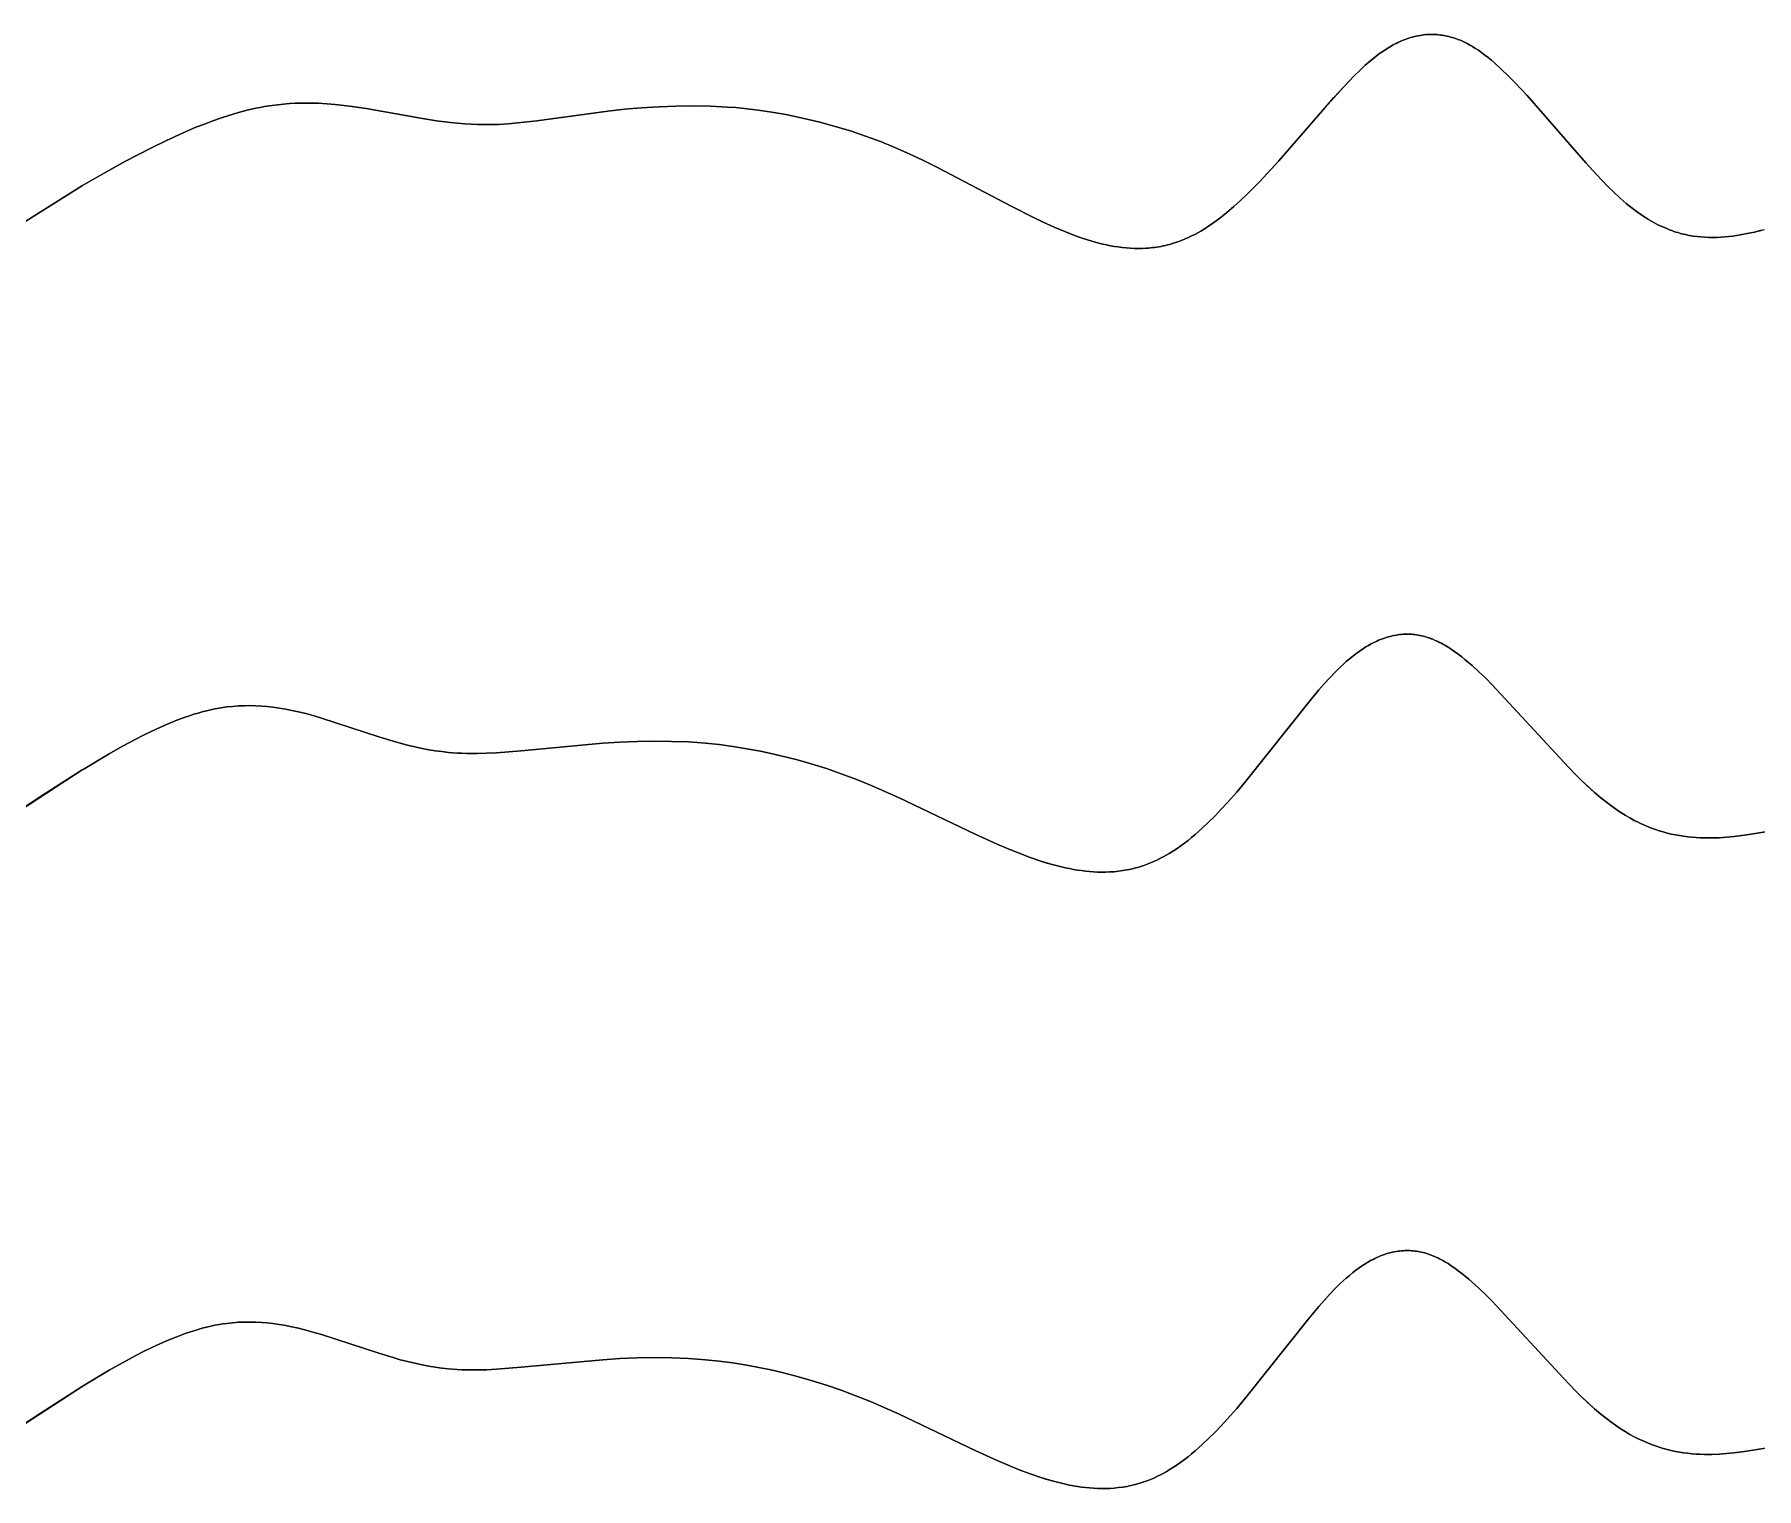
# Model space of a CAD drawing. Header units: feet. Extents: x 0 to 1.5, y 93.18 to 96.08.
# Drawn here: x 0.9375 to 1.125, y 94.9874 to 95.1457 of the extents above; entities that cross this region are included whole.
import ezdxf

# ---------------------------------------------------------------- set-up
doc = ezdxf.new("R2010")
doc.units = ezdxf.units.FT
doc.header["$MEASUREMENT"] = 0
doc.layers.add('Default', color=7, linetype='Continuous', true_color=0x000000)

msp = doc.modelspace()

# ---------------------------------------------------------------- linework, layer by layer
at = {"layer": 'Default'}
for points in [[(0.93359, 95.12351), (0.94274, 95.12924), (0.94502, 95.13056), (0.94741, 95.13189), (0.95032, 95.13341), (0.9518, 95.13413), (0.95329, 95.13482), (0.95508, 95.13559), (0.956, 95.13595), (0.95692, 95.1363), (0.95786, 95.13663), (0.95879, 95.13693), (0.95973, 95.13721), (0.96067, 95.13745), (0.9616, 95.13766), (0.96207, 95.13776), (0.96254, 95.13784), (0.96337, 95.13797), (0.964, 95.13805), (0.96463, 95.13812), (0.96526, 95.13817), (0.96589, 95.13821), (0.96652, 95.13823), (0.96714, 95.13823), (0.96778, 95.13823), (0.96841, 95.13821), (0.96934, 95.13816), (0.97026, 95.13808), (0.97118, 95.13798), (0.97209, 95.13787), (0.97363, 95.13763), (0.97974, 95.13654), (0.98126, 95.1363), (0.98279, 95.13611), (0.98356, 95.13603), (0.98434, 95.13597), (0.98504, 95.13593), (0.98573, 95.1359), (0.98642, 95.13589), (0.98711, 95.13589), (0.98803, 95.13591), (0.98907, 95.13597), (0.99012, 95.13606), (0.9922, 95.1363), (0.99992, 95.13735), (1.00176, 95.13755), (1.00361, 95.13771), (1.00548, 95.13783), (1.00735, 95.1379), (1.00922, 95.13792), (1.01109, 95.13789), (1.01295, 95.1378), (1.01387, 95.13773), (1.0148, 95.13764), (1.0163, 95.13747), (1.01779, 95.13725), (1.0193, 95.13698), (1.02081, 95.13667), (1.02192, 95.13642), (1.02302, 95.13615), (1.02469, 95.13569), (1.02635, 95.13519), (1.02799, 95.13463), (1.02961, 95.13403), (1.03118, 95.13339), (1.03272, 95.13271), (1.03424, 95.132), (1.03574, 95.13126), (1.0439, 95.12696), (1.04619, 95.1258), (1.04734, 95.12525), (1.04851, 95.12472), (1.04967, 95.12423), (1.05083, 95.12379), (1.05134, 95.1236), (1.05216, 95.12334), (1.05299, 95.12309), (1.0534, 95.12298), (1.05382, 95.12288), (1.05424, 95.12279), (1.05466, 95.1227), (1.05509, 95.12262), (1.05551, 95.12256), (1.05594, 95.1225), (1.05637, 95.12246), (1.0568, 95.12243), (1.05723, 95.12241), (1.05766, 95.1224), (1.05809, 95.1224), (1.05856, 95.12242), (1.05879, 95.12244), (1.05902, 95.12246), (1.05926, 95.12249), (1.05949, 95.12252), (1.05972, 95.12255), (1.05994, 95.12259), (1.06017, 95.12263), (1.0604, 95.12267), (1.06063, 95.12272), (1.06085, 95.12278), (1.06108, 95.12284), (1.0613, 95.1229), (1.06152, 95.12297), (1.06175, 95.12304), (1.0621, 95.12316), (1.06246, 95.1233), (1.0628, 95.12344), (1.06315, 95.12359), (1.06349, 95.12376), (1.06383, 95.12393), (1.06416, 95.12411), (1.06449, 95.12429), (1.06497, 95.12459), (1.06537, 95.12485), (1.06577, 95.12512), (1.06617, 95.12541), (1.06656, 95.1257), (1.06694, 95.126), (1.06733, 95.12631), (1.06808, 95.12696), (1.06881, 95.12762), (1.06953, 95.1283), (1.07088, 95.12967), (1.07298, 95.13195), (1.07897, 95.13882), (1.08005, 95.14), (1.0812, 95.14119), (1.0818, 95.14178), (1.0824, 95.14234), (1.08301, 95.14287), (1.08332, 95.14312), (1.08362, 95.14336), (1.08396, 95.14361), (1.08431, 95.14386), (1.08466, 95.14409), (1.08502, 95.14432), (1.0852, 95.14443), (1.08538, 95.14453), (1.08557, 95.14463), (1.08576, 95.14473), (1.08595, 95.14482), (1.08614, 95.14491), (1.08633, 95.145), (1.08653, 95.14508), (1.08673, 95.14516), (1.08693, 95.14523), (1.08713, 95.1453), (1.08733, 95.14536), (1.08754, 95.14542), (1.08774, 95.14547), (1.08795, 95.14552), (1.08815, 95.14556), (1.08836, 95.1456), (1.08857, 95.14563), (1.08878, 95.14566), (1.08899, 95.14568), (1.0892, 95.14569), (1.08941, 95.1457), (1.08963, 95.1457), (1.08984, 95.1457), (1.09003, 95.14569), (1.09022, 95.14568), (1.09041, 95.14566), (1.09059, 95.14564), (1.09078, 95.14561), (1.09096, 95.14558), (1.09114, 95.14555), (1.09133, 95.14551), (1.09151, 95.14547), (1.09169, 95.14542), (1.09187, 95.14537), (1.09204, 95.14532), (1.09222, 95.14526), (1.0924, 95.14519), (1.09257, 95.14513), (1.09275, 95.14506), (1.09305, 95.14493), (1.09321, 95.14485), (1.0935, 95.1447), (1.09379, 95.14455), (1.09407, 95.14439), (1.09434, 95.14422), (1.09471, 95.14398), (1.09507, 95.14373), (1.09543, 95.14346), (1.09577, 95.14319), (1.09613, 95.1429), (1.09649, 95.14259), (1.09721, 95.14193), (1.09793, 95.14124), (1.09864, 95.14052), (1.10001, 95.13905), (1.1064, 95.13171), (1.10758, 95.13044), (1.10878, 95.12919), (1.10941, 95.12858), (1.11016, 95.12787), (1.11081, 95.12731), (1.11114, 95.12704), (1.11159, 95.12669), (1.11205, 95.12634), (1.11252, 95.12601), (1.11301, 95.1257), (1.11325, 95.12555), (1.1135, 95.1254), (1.11375, 95.12526), (1.11401, 95.12512), (1.11426, 95.12499), (1.11452, 95.12486), (1.11478, 95.12474), (1.11505, 95.12463), (1.11531, 95.12452), (1.11558, 95.12441), (1.11579, 95.12434), (1.116, 95.12426), (1.11621, 95.12419), (1.11642, 95.12413), (1.11684, 95.12401), (1.11726, 95.12391), (1.11768, 95.12382), (1.1181, 95.12375), (1.11853, 95.12369), (1.11895, 95.12365), (1.11938, 95.12362), (1.1198, 95.1236), (1.12023, 95.1236), (1.12066, 95.1236), (1.1211, 95.12362), (1.12153, 95.12365), (1.12197, 95.1237), (1.12241, 95.12375), (1.1228, 95.12381), (1.1232, 95.12387), (1.12398, 95.12402), (1.12476, 95.12419), (1.12588, 95.12448)], [(1.12554, 95.12439), (1.12476, 95.12419), (1.12398, 95.12402), (1.1232, 95.12387), (1.1228, 95.12381), (1.12241, 95.12375), (1.12197, 95.1237), (1.12153, 95.12365), (1.1211, 95.12362), (1.12066, 95.1236), (1.12023, 95.1236), (1.1198, 95.1236), (1.11938, 95.12362), (1.11895, 95.12365), (1.11853, 95.12369), (1.1181, 95.12375), (1.11768, 95.12382), (1.11726, 95.12391), (1.11684, 95.12401), (1.11642, 95.12413), (1.11621, 95.12419), (1.116, 95.12426), (1.11579, 95.12434), (1.11558, 95.12441), (1.11531, 95.12452), (1.11505, 95.12463), (1.11478, 95.12474), (1.11452, 95.12486), (1.11426, 95.12499), (1.11401, 95.12512), (1.11375, 95.12526), (1.1135, 95.1254), (1.11325, 95.12555), (1.11301, 95.1257), (1.11252, 95.12601), (1.11205, 95.12634), (1.11159, 95.12669), (1.11114, 95.12704), (1.11081, 95.12731), (1.11016, 95.12787), (1.10941, 95.12858), (1.10878, 95.12919), (1.10758, 95.13044), (1.1064, 95.13171), (1.10001, 95.13905), (1.09864, 95.14052), (1.09793, 95.14124), (1.09721, 95.14193), (1.09649, 95.14259), (1.09613, 95.1429), (1.09577, 95.14319), (1.09543, 95.14346), (1.09507, 95.14373), (1.09471, 95.14398), (1.09434, 95.14422), (1.09407, 95.14439), (1.09379, 95.14455), (1.0935, 95.1447), (1.09321, 95.14485), (1.09305, 95.14493), (1.09275, 95.14506), (1.09257, 95.14513), (1.0924, 95.14519), (1.09222, 95.14526), (1.09204, 95.14532), (1.09187, 95.14537), (1.09169, 95.14542), (1.09151, 95.14547), (1.09133, 95.14551), (1.09114, 95.14555), (1.09096, 95.14558), (1.09078, 95.14561), (1.09059, 95.14564), (1.09041, 95.14566), (1.09022, 95.14568), (1.09003, 95.14569), (1.08984, 95.1457), (1.08963, 95.1457), (1.08941, 95.1457), (1.0892, 95.14569), (1.08899, 95.14568), (1.08878, 95.14566), (1.08857, 95.14563), (1.08836, 95.1456), (1.08815, 95.14556), (1.08795, 95.14552), (1.08774, 95.14547), (1.08754, 95.14542), (1.08733, 95.14536), (1.08713, 95.1453), (1.08693, 95.14523), (1.08673, 95.14516), (1.08653, 95.14508), (1.08633, 95.145), (1.08614, 95.14491), (1.08595, 95.14482), (1.08576, 95.14473), (1.08557, 95.14463), (1.08538, 95.14453), (1.0852, 95.14443), (1.08502, 95.14432), (1.08466, 95.14409), (1.08431, 95.14386), (1.08396, 95.14361), (1.08362, 95.14336), (1.08332, 95.14312), (1.08301, 95.14287), (1.0824, 95.14234), (1.0818, 95.14178), (1.0812, 95.14119), (1.08005, 95.14), (1.07798, 95.13771), (1.07298, 95.13195), (1.07088, 95.12967), (1.06953, 95.1283), (1.06881, 95.12762), (1.06808, 95.12696), (1.06733, 95.12631), (1.06694, 95.126), (1.06656, 95.1257), (1.06617, 95.12541), (1.06577, 95.12512), (1.06537, 95.12485), (1.06497, 95.12459), (1.06449, 95.12429), (1.06416, 95.12411), (1.06383, 95.12393), (1.06349, 95.12376), (1.06315, 95.12359), (1.0628, 95.12344), (1.06246, 95.1233), (1.0621, 95.12316), (1.06175, 95.12304), (1.06152, 95.12297), (1.0613, 95.1229), (1.06108, 95.12284), (1.06085, 95.12278), (1.06063, 95.12272), (1.0604, 95.12267), (1.06017, 95.12263), (1.05994, 95.12259), (1.05972, 95.12255), (1.05949, 95.12252), (1.05926, 95.12249), (1.05902, 95.12246), (1.05879, 95.12244), (1.05856, 95.12242), (1.05809, 95.1224), (1.05766, 95.1224), (1.05723, 95.12241), (1.0568, 95.12243), (1.05637, 95.12246), (1.05594, 95.1225), (1.05551, 95.12256), (1.05509, 95.12262), (1.05466, 95.1227), (1.05424, 95.12279), (1.05382, 95.12288), (1.0534, 95.12298), (1.05299, 95.12309), (1.05216, 95.12334), (1.05134, 95.1236), (1.05083, 95.12379), (1.04967, 95.12423), (1.04851, 95.12472), (1.04734, 95.12525), (1.04619, 95.1258), (1.0439, 95.12696), (1.03574, 95.13126), (1.03424, 95.132), (1.03272, 95.13271), (1.03118, 95.13339), (1.02961, 95.13403), (1.02799, 95.13463), (1.02635, 95.13519), (1.02469, 95.13569), (1.02302, 95.13615), (1.02192, 95.13642), (1.02081, 95.13667), (1.0193, 95.13698), (1.01779, 95.13725), (1.0163, 95.13747), (1.0148, 95.13764), (1.01387, 95.13773), (1.01295, 95.1378), (1.01109, 95.13789), (1.00922, 95.13792), (1.00735, 95.1379), (1.00548, 95.13783), (1.00361, 95.13771), (1.00176, 95.13755), (0.99992, 95.13735), (0.9922, 95.1363), (0.99012, 95.13606), (0.98907, 95.13597), (0.98803, 95.13591), (0.98711, 95.13589), (0.98642, 95.13589), (0.98573, 95.1359), (0.98504, 95.13593), (0.98434, 95.13597), (0.98356, 95.13603), (0.98279, 95.13611), (0.98126, 95.1363), (0.97974, 95.13654), (0.97363, 95.13763), (0.97209, 95.13787), (0.97118, 95.13798), (0.97026, 95.13808), (0.96934, 95.13816), (0.96841, 95.13821), (0.96778, 95.13823), (0.96714, 95.13823), (0.96652, 95.13823), (0.96589, 95.13821), (0.96526, 95.13817), (0.96463, 95.13812), (0.964, 95.13805), (0.96337, 95.13797), (0.96254, 95.13784), (0.96207, 95.13776), (0.9616, 95.13766), (0.96067, 95.13745), (0.95973, 95.13721), (0.95879, 95.13693), (0.95786, 95.13663), (0.95692, 95.1363), (0.956, 95.13595), (0.95508, 95.13559), (0.95329, 95.13482), (0.9518, 95.13413), (0.95032, 95.13341), (0.94733, 95.13185), (0.94502, 95.13056), (0.94274, 95.12924), (0.93359, 95.12351)], [(0.93102, 95.05802), (0.94271, 95.06562), (0.94279, 95.06567), (0.94563, 95.06738), (0.94708, 95.0682), (0.94853, 95.06898), (0.94939, 95.06942), (0.95027, 95.06985), (0.95116, 95.07026), (0.95207, 95.07066), (0.95299, 95.07103), (0.95391, 95.07137), (0.95438, 95.07153), (0.95484, 95.07168), (0.95531, 95.07182), (0.95577, 95.07195), (0.95623, 95.07207), (0.95669, 95.07218), (0.95715, 95.07227), (0.95761, 95.07236), (0.95802, 95.07242), (0.95844, 95.07248), (0.95909, 95.07255), (0.95973, 95.0726), (0.96037, 95.07262), (0.961, 95.07263), (0.96162, 95.07261), (0.96224, 95.07258), (0.96285, 95.07253), (0.96346, 95.07246), (0.96393, 95.0724), (0.9644, 95.07232), (0.96487, 95.07224), (0.96533, 95.07215), (0.96626, 95.07195), (0.96718, 95.07172), (0.96797, 95.0715), (0.96875, 95.07127), (0.97498, 95.06923), (0.97654, 95.06876), (0.97733, 95.06854), (0.97812, 95.06833), (0.97892, 95.06814), (0.97972, 95.06797), (0.98043, 95.06783), (0.98114, 95.06772), (0.98186, 95.06762), (0.98258, 95.06754), (0.98305, 95.0675), (0.98352, 95.06747), (0.98405, 95.06744), (0.98458, 95.06742), (0.98566, 95.06742), (0.98673, 95.06745), (0.9878, 95.0675), (0.9905, 95.06771), (0.99937, 95.06853), (1.00123, 95.06864), (1.00311, 95.06872), (1.00498, 95.06875), (1.00685, 95.06874), (1.00871, 95.06867), (1.00964, 95.06861), (1.01057, 95.06853), (1.01206, 95.06838), (1.01355, 95.06818), (1.01506, 95.06794), (1.01655, 95.06766), (1.01766, 95.06742), (1.01876, 95.06717), (1.02043, 95.06675), (1.02208, 95.06628), (1.02373, 95.06577), (1.02535, 95.06521), (1.02694, 95.06461), (1.02851, 95.06398), (1.03158, 95.06263), (1.03994, 95.05863), (1.04231, 95.05755), (1.0435, 95.05704), (1.0447, 95.05655), (1.0459, 95.05611), (1.04709, 95.0557), (1.04762, 95.05553), (1.04847, 95.05529), (1.04932, 95.05507), (1.04975, 95.05497), (1.05018, 95.05488), (1.05062, 95.0548), (1.05105, 95.05473), (1.05149, 95.05466), (1.05193, 95.05461), (1.05237, 95.05457), (1.05281, 95.05453), (1.05325, 95.05451), (1.05369, 95.0545), (1.05413, 95.0545), (1.05457, 95.05452), (1.05505, 95.05455), (1.05552, 95.0546), (1.05599, 95.05466), (1.05622, 95.0547), (1.05646, 95.05474), (1.05669, 95.05479), (1.05692, 95.05484), (1.05715, 95.05489), (1.05738, 95.05495), (1.05761, 95.05501), (1.05784, 95.05508), (1.05806, 95.05515), (1.05829, 95.05523), (1.05865, 95.05536), (1.059, 95.0555), (1.05936, 95.05565), (1.0597, 95.0558), (1.06004, 95.05597), (1.06038, 95.05615), (1.06072, 95.05633), (1.06105, 95.05652), (1.06153, 95.05683), (1.06193, 95.05709), (1.06233, 95.05737), (1.06272, 95.05766), (1.06311, 95.05796), (1.06349, 95.05827), (1.06387, 95.05859), (1.06461, 95.05925), (1.06534, 95.05994), (1.06604, 95.06064), (1.06671, 95.06134), (1.06737, 95.06205), (1.0684, 95.06322), (1.06941, 95.06442), (1.07624, 95.073), (1.07735, 95.07433), (1.07793, 95.07499), (1.07851, 95.07563), (1.07909, 95.07624), (1.07968, 95.07682), (1.08, 95.07712), (1.08033, 95.07742), (1.08067, 95.07771), (1.08101, 95.07799), (1.08137, 95.07826), (1.08173, 95.07853), (1.08209, 95.07878), (1.08247, 95.07902), (1.08266, 95.07913), (1.08285, 95.07924), (1.08305, 95.07935), (1.08325, 95.07945), (1.08345, 95.07955), (1.08365, 95.07965), (1.08385, 95.07974), (1.08406, 95.07982), (1.08427, 95.0799), (1.08448, 95.07998), (1.08469, 95.08005), (1.0849, 95.08011), (1.08512, 95.08017), (1.08533, 95.08022), (1.08555, 95.08027), (1.08578, 95.08031), (1.08596, 95.08033), (1.08614, 95.08036), (1.08633, 95.08038), (1.08651, 95.08039), (1.08669, 95.0804), (1.08687, 95.0804), (1.08706, 95.0804), (1.08724, 95.0804), (1.08742, 95.08039), (1.0876, 95.08038), (1.08778, 95.08036), (1.08796, 95.08033), (1.08814, 95.08031), (1.08833, 95.08027), (1.08851, 95.08024), (1.08869, 95.08019), (1.08884, 95.08015), (1.08899, 95.08011), (1.08916, 95.08006), (1.0893, 95.08001), (1.08945, 95.07996), (1.08959, 95.07991), (1.08974, 95.07985), (1.09002, 95.07973), (1.0903, 95.0796), (1.09049, 95.07951), (1.09068, 95.07941), (1.09086, 95.07931), (1.09105, 95.07921), (1.09141, 95.07899), (1.09176, 95.07876), (1.09214, 95.0785), (1.09252, 95.07822), (1.0929, 95.07793), (1.09328, 95.07762), (1.09366, 95.0773), (1.09404, 95.07698), (1.09478, 95.0763), (1.09551, 95.0756), (1.09622, 95.0749), (1.104, 95.06647), (1.10526, 95.06517), (1.1059, 95.06453), (1.10669, 95.06379), (1.10736, 95.06318), (1.10804, 95.0626), (1.10865, 95.06212), (1.10914, 95.06175), (1.10964, 95.06139), (1.11015, 95.06104), (1.11068, 95.06071), (1.11121, 95.0604), (1.11175, 95.0601), (1.11202, 95.05996), (1.1123, 95.05983), (1.11271, 95.05964), (1.11313, 95.05946), (1.11355, 95.05929), (1.11398, 95.05914), (1.11441, 95.059), (1.11484, 95.05887), (1.11528, 95.05875), (1.11572, 95.05864), (1.11617, 95.05855), (1.11661, 95.05847), (1.11706, 95.0584), (1.11751, 95.05834), (1.11796, 95.0583), (1.11841, 95.05826), (1.11887, 95.05824), (1.11932, 95.05822), (1.11972, 95.05822), (1.12013, 95.05822), (1.12093, 95.05825), (1.12173, 95.0583), (1.12254, 95.05838), (1.12367, 95.05852), (1.13033, 95.05959)], [(1.13033, 95.05959), (1.12367, 95.05852), (1.12254, 95.05838), (1.12173, 95.0583), (1.12093, 95.05825), (1.12013, 95.05822), (1.11972, 95.05822), (1.11932, 95.05822), (1.11887, 95.05824), (1.11841, 95.05826), (1.11796, 95.0583), (1.11751, 95.05834), (1.11706, 95.0584), (1.11661, 95.05847), (1.11617, 95.05855), (1.11572, 95.05864), (1.11528, 95.05875), (1.11484, 95.05887), (1.11441, 95.059), (1.11398, 95.05914), (1.11355, 95.05929), (1.11313, 95.05946), (1.11271, 95.05964), (1.1123, 95.05983), (1.11202, 95.05996), (1.11175, 95.0601), (1.11121, 95.0604), (1.11068, 95.06071), (1.11015, 95.06104), (1.10964, 95.06139), (1.10914, 95.06175), (1.10865, 95.06212), (1.10804, 95.0626), (1.10736, 95.06318), (1.10656, 95.06391), (1.1059, 95.06453), (1.10526, 95.06517), (1.104, 95.06647), (1.09622, 95.0749), (1.09551, 95.0756), (1.09478, 95.0763), (1.09404, 95.07698), (1.09366, 95.0773), (1.09328, 95.07762), (1.0929, 95.07793), (1.09252, 95.07822), (1.09214, 95.0785), (1.09176, 95.07876), (1.09141, 95.07899), (1.09105, 95.07921), (1.09086, 95.07931), (1.09068, 95.07941), (1.09049, 95.07951), (1.0903, 95.0796), (1.09002, 95.07973), (1.08974, 95.07985), (1.08959, 95.07991), (1.08945, 95.07996), (1.0893, 95.08001), (1.08916, 95.08006), (1.08899, 95.08011), (1.08884, 95.08015), (1.08869, 95.08019), (1.08851, 95.08024), (1.08833, 95.08027), (1.08814, 95.08031), (1.08796, 95.08033), (1.08778, 95.08036), (1.0876, 95.08038), (1.08742, 95.08039), (1.08724, 95.0804), (1.08706, 95.0804), (1.08687, 95.0804), (1.08669, 95.0804), (1.08651, 95.08039), (1.08633, 95.08038), (1.08614, 95.08036), (1.08596, 95.08033), (1.08578, 95.08031), (1.08555, 95.08027), (1.08533, 95.08022), (1.08512, 95.08017), (1.0849, 95.08011), (1.08469, 95.08005), (1.08448, 95.07998), (1.08427, 95.0799), (1.08406, 95.07982), (1.08385, 95.07974), (1.08365, 95.07965), (1.08345, 95.07955), (1.08325, 95.07945), (1.08305, 95.07935), (1.08285, 95.07924), (1.08266, 95.07913), (1.08247, 95.07902), (1.08209, 95.07878), (1.08173, 95.07853), (1.08137, 95.07826), (1.08101, 95.07799), (1.08067, 95.07771), (1.08033, 95.07742), (1.08, 95.07712), (1.07968, 95.07682), (1.07909, 95.07624), (1.07851, 95.07563), (1.07793, 95.07499), (1.07735, 95.07433), (1.07624, 95.073), (1.06941, 95.06442), (1.0684, 95.06322), (1.06737, 95.06205), (1.06671, 95.06134), (1.06604, 95.06064), (1.06534, 95.05994), (1.06461, 95.05925), (1.06387, 95.05859), (1.06349, 95.05827), (1.06311, 95.05796), (1.06272, 95.05766), (1.06233, 95.05737), (1.06193, 95.05709), (1.06153, 95.05683), (1.06105, 95.05652), (1.06072, 95.05633), (1.06038, 95.05615), (1.06004, 95.05597), (1.0597, 95.0558), (1.05936, 95.05565), (1.059, 95.0555), (1.05865, 95.05536), (1.05829, 95.05523), (1.05806, 95.05515), (1.05784, 95.05508), (1.05761, 95.05501), (1.05738, 95.05495), (1.05715, 95.05489), (1.05692, 95.05484), (1.05669, 95.05479), (1.05646, 95.05474), (1.05622, 95.0547), (1.05599, 95.05466), (1.05552, 95.0546), (1.05505, 95.05455), (1.05457, 95.05452), (1.05413, 95.0545), (1.05369, 95.0545), (1.05325, 95.05451), (1.05281, 95.05453), (1.05237, 95.05457), (1.05193, 95.05461), (1.05149, 95.05466), (1.05105, 95.05473), (1.05062, 95.0548), (1.05018, 95.05488), (1.04975, 95.05497), (1.04932, 95.05507), (1.04847, 95.05529), (1.04745, 95.05559), (1.04709, 95.0557), (1.0459, 95.05611), (1.0447, 95.05655), (1.0435, 95.05704), (1.04231, 95.05755), (1.03994, 95.05863), (1.03158, 95.06263), (1.02851, 95.06398), (1.02694, 95.06461), (1.02535, 95.06521), (1.02373, 95.06577), (1.02208, 95.06628), (1.02043, 95.06675), (1.01876, 95.06717), (1.01766, 95.06742), (1.01655, 95.06766), (1.01506, 95.06794), (1.01355, 95.06818), (1.01206, 95.06838), (1.01057, 95.06853), (1.00964, 95.06861), (1.00871, 95.06867), (1.00685, 95.06874), (1.00498, 95.06875), (1.00311, 95.06872), (1.00123, 95.06864), (0.99937, 95.06853), (0.9905, 95.06771), (0.9878, 95.0675), (0.98673, 95.06745), (0.98566, 95.06742), (0.98458, 95.06742), (0.98405, 95.06744), (0.98352, 95.06747), (0.98305, 95.0675), (0.98258, 95.06754), (0.98186, 95.06762), (0.98114, 95.06772), (0.98043, 95.06783), (0.97972, 95.06797), (0.97892, 95.06814), (0.97812, 95.06833), (0.97733, 95.06854), (0.97654, 95.06876), (0.97498, 95.06923), (0.96875, 95.07127), (0.96797, 95.0715), (0.96718, 95.07172), (0.96626, 95.07195), (0.96533, 95.07215), (0.96487, 95.07224), (0.9644, 95.07232), (0.96393, 95.0724), (0.96346, 95.07246), (0.96285, 95.07253), (0.96224, 95.07258), (0.96162, 95.07261), (0.961, 95.07263), (0.96037, 95.07262), (0.95973, 95.0726), (0.95909, 95.07255), (0.95844, 95.07248), (0.95802, 95.07242), (0.95761, 95.07236), (0.95715, 95.07227), (0.95669, 95.07218), (0.95623, 95.07207), (0.95577, 95.07195), (0.95531, 95.07182), (0.95484, 95.07168), (0.95438, 95.07153), (0.95391, 95.07137), (0.95299, 95.07103), (0.95207, 95.07066), (0.95116, 95.07026), (0.95027, 95.06985), (0.94939, 95.06942), (0.94853, 95.06898), (0.94708, 95.0682), (0.94563, 95.06738), (0.94279, 95.06567), (0.94271, 95.06562), (0.93823, 95.06276), (0.93102, 95.05802)], [(0.93102, 94.9909), (0.94271, 94.99851), (0.94279, 94.99856), (0.94563, 95.00027), (0.94708, 95.00109), (0.94853, 95.00187), (0.94939, 95.00231), (0.95027, 95.00274), (0.95116, 95.00315), (0.95207, 95.00355), (0.95299, 95.00392), (0.95391, 95.00426), (0.95438, 95.00442), (0.95484, 95.00457), (0.95531, 95.00471), (0.95577, 95.00484), (0.95623, 95.00496), (0.95669, 95.00506), (0.95715, 95.00516), (0.95761, 95.00525), (0.95802, 95.00531), (0.95844, 95.00537), (0.95909, 95.00544), (0.95973, 95.00549), (0.96037, 95.00551), (0.961, 95.00552), (0.96162, 95.0055), (0.96224, 95.00547), (0.96285, 95.00542), (0.96346, 95.00535), (0.96393, 95.00529), (0.9644, 95.00521), (0.96487, 95.00513), (0.96533, 95.00504), (0.96626, 95.00484), (0.96718, 95.00461), (0.96797, 95.00439), (0.96875, 95.00416), (0.97498, 95.00212), (0.97654, 95.00164), (0.97733, 95.00142), (0.97812, 95.00122), (0.97892, 95.00103), (0.97972, 95.00086), (0.98043, 95.00072), (0.98114, 95.00061), (0.98186, 95.00051), (0.98258, 95.00043), (0.98305, 95.00039), (0.98352, 95.00035), (0.98405, 95.00033), (0.98458, 95.00031), (0.98566, 95.00031), (0.98673, 95.00033), (0.9878, 95.00039), (0.9905, 95.0006), (0.99937, 95.00142), (1.00123, 95.00153), (1.00311, 95.00161), (1.00498, 95.00164), (1.00685, 95.00162), (1.00871, 95.00155), (1.00964, 95.00149), (1.01057, 95.00142), (1.01206, 95.00126), (1.01355, 95.00107), (1.01506, 95.00082), (1.01655, 95.00054), (1.01766, 95.00031), (1.01876, 95.00006), (1.02043, 94.99964), (1.02208, 94.99917), (1.02373, 94.99865), (1.02535, 94.99809), (1.02694, 94.9975), (1.02851, 94.99687), (1.03158, 94.99552), (1.03994, 94.99152), (1.04231, 94.99044), (1.0435, 94.98993), (1.0447, 94.98944), (1.0459, 94.98899), (1.04709, 94.98859), (1.04762, 94.98842), (1.04847, 94.98818), (1.04932, 94.98796), (1.04975, 94.98786), (1.05018, 94.98777), (1.05062, 94.98769), (1.05105, 94.98762), (1.05149, 94.98755), (1.05193, 94.9875), (1.05237, 94.98745), (1.05281, 94.98742), (1.05325, 94.9874), (1.05369, 94.98739), (1.05413, 94.98739), (1.05457, 94.98741), (1.05505, 94.98744), (1.05552, 94.98749), (1.05599, 94.98755), (1.05622, 94.98759), (1.05646, 94.98763), (1.05669, 94.98767), (1.05692, 94.98772), (1.05715, 94.98778), (1.05738, 94.98784), (1.05761, 94.9879), (1.05784, 94.98797), (1.05806, 94.98804), (1.05829, 94.98811), (1.05865, 94.98824), (1.059, 94.98838), (1.05936, 94.98853), (1.0597, 94.98869), (1.06004, 94.98886), (1.06038, 94.98904), (1.06072, 94.98922), (1.06105, 94.98941), (1.06153, 94.98972), (1.06193, 94.98998), (1.06233, 94.99026), (1.06272, 94.99055), (1.06311, 94.99085), (1.06349, 94.99116), (1.06387, 94.99148), (1.06461, 94.99214), (1.06534, 94.99283), (1.06604, 94.99352), (1.06671, 94.99423), (1.06737, 94.99494), (1.0684, 94.99611), (1.06941, 94.9973), (1.07624, 95.00589), (1.07735, 95.00722), (1.07793, 95.00788), (1.07851, 95.00852), (1.07909, 95.00913), (1.07968, 95.0097), (1.08, 95.01001), (1.08033, 95.0103), (1.08067, 95.01059), (1.08101, 95.01088), (1.08137, 95.01115), (1.08173, 95.01141), (1.08209, 95.01167), (1.08247, 95.0119), (1.08266, 95.01202), (1.08285, 95.01213), (1.08305, 95.01224), (1.08325, 95.01234), (1.08345, 95.01244), (1.08365, 95.01253), (1.08385, 95.01262), (1.08406, 95.01271), (1.08427, 95.01279), (1.08448, 95.01286), (1.08469, 95.01293), (1.0849, 95.013), (1.08512, 95.01305), (1.08533, 95.01311), (1.08555, 95.01315), (1.08578, 95.01319), (1.08596, 95.01322), (1.08614, 95.01324), (1.08633, 95.01326), (1.08651, 95.01328), (1.08669, 95.01329), (1.08687, 95.01329), (1.08706, 95.01329), (1.08724, 95.01329), (1.08742, 95.01328), (1.0876, 95.01326), (1.08778, 95.01325), (1.08796, 95.01322), (1.08814, 95.01319), (1.08833, 95.01316), (1.08851, 95.01312), (1.08869, 95.01308), (1.08884, 95.01304), (1.08899, 95.013), (1.08916, 95.01295), (1.0893, 95.0129), (1.08945, 95.01285), (1.08959, 95.0128), (1.08974, 95.01274), (1.09002, 95.01262), (1.0903, 95.01249), (1.09049, 95.0124), (1.09068, 95.0123), (1.09086, 95.0122), (1.09105, 95.01209), (1.09141, 95.01188), (1.09176, 95.01165), (1.09214, 95.01139), (1.09252, 95.01111), (1.0929, 95.01081), (1.09328, 95.01051), (1.09366, 95.01019), (1.09404, 95.00986), (1.09478, 95.00919), (1.09551, 95.00849), (1.09622, 95.00779), (1.104, 94.99936), (1.10526, 94.99806), (1.1059, 94.99742), (1.10669, 94.99668), (1.10736, 94.99607), (1.10804, 94.99549), (1.10865, 94.99501), (1.10914, 94.99464), (1.10964, 94.99428), (1.11015, 94.99393), (1.11068, 94.9936), (1.11121, 94.99329), (1.11175, 94.99299), (1.11202, 94.99285), (1.1123, 94.99272), (1.11271, 94.99253), (1.11313, 94.99235), (1.11355, 94.99218), (1.11398, 94.99203), (1.11441, 94.99188), (1.11484, 94.99175), (1.11528, 94.99163), (1.11572, 94.99153), (1.11617, 94.99144), (1.11661, 94.99135), (1.11706, 94.99129), (1.11751, 94.99123), (1.11796, 94.99118), (1.11841, 94.99115), (1.11887, 94.99112), (1.11932, 94.99111), (1.11972, 94.99111), (1.12013, 94.99111), (1.12093, 94.99114), (1.12173, 94.99119), (1.12254, 94.99127), (1.12367, 94.99141), (1.13033, 94.99248)], [(1.13033, 94.99248), (1.12367, 94.99141), (1.12254, 94.99127), (1.12173, 94.99119), (1.12093, 94.99114), (1.12013, 94.99111), (1.11972, 94.99111), (1.11932, 94.99111), (1.11887, 94.99112), (1.11841, 94.99115), (1.11796, 94.99118), (1.11751, 94.99123), (1.11706, 94.99129), (1.11661, 94.99135), (1.11617, 94.99144), (1.11572, 94.99153), (1.11528, 94.99163), (1.11484, 94.99175), (1.11441, 94.99188), (1.11398, 94.99203), (1.11355, 94.99218), (1.11313, 94.99235), (1.11271, 94.99253), (1.1123, 94.99272), (1.11202, 94.99285), (1.11175, 94.99299), (1.11121, 94.99329), (1.11068, 94.9936), (1.11015, 94.99393), (1.10964, 94.99428), (1.10914, 94.99464), (1.10865, 94.99501), (1.10804, 94.99549), (1.10736, 94.99607), (1.10656, 94.9968), (1.1059, 94.99742), (1.10526, 94.99806), (1.104, 94.99936), (1.09622, 95.00779), (1.09551, 95.00849), (1.09478, 95.00919), (1.09404, 95.00986), (1.09366, 95.01019), (1.09328, 95.01051), (1.0929, 95.01081), (1.09252, 95.01111), (1.09214, 95.01139), (1.09176, 95.01165), (1.09141, 95.01188), (1.09105, 95.01209), (1.09086, 95.0122), (1.09068, 95.0123), (1.09049, 95.0124), (1.0903, 95.01249), (1.09002, 95.01262), (1.08974, 95.01274), (1.08959, 95.0128), (1.08945, 95.01285), (1.0893, 95.0129), (1.08916, 95.01295), (1.08899, 95.013), (1.08884, 95.01304), (1.08869, 95.01308), (1.08851, 95.01312), (1.08833, 95.01316), (1.08814, 95.01319), (1.08796, 95.01322), (1.08778, 95.01325), (1.0876, 95.01326), (1.08742, 95.01328), (1.08724, 95.01329), (1.08706, 95.01329), (1.08687, 95.01329), (1.08669, 95.01329), (1.08651, 95.01328), (1.08633, 95.01326), (1.08614, 95.01324), (1.08596, 95.01322), (1.08578, 95.01319), (1.08555, 95.01315), (1.08533, 95.01311), (1.08512, 95.01305), (1.0849, 95.013), (1.08469, 95.01293), (1.08448, 95.01286), (1.08427, 95.01279), (1.08406, 95.01271), (1.08385, 95.01262), (1.08365, 95.01253), (1.08345, 95.01244), (1.08325, 95.01234), (1.08305, 95.01224), (1.08285, 95.01213), (1.08266, 95.01202), (1.08247, 95.0119), (1.08209, 95.01167), (1.08173, 95.01141), (1.08137, 95.01115), (1.08101, 95.01088), (1.08067, 95.01059), (1.08033, 95.0103), (1.08, 95.01001), (1.07968, 95.0097), (1.07909, 95.00913), (1.07851, 95.00852), (1.07793, 95.00788), (1.07735, 95.00722), (1.07624, 95.00589), (1.06941, 94.9973), (1.0684, 94.99611), (1.06737, 94.99494), (1.06671, 94.99423), (1.06604, 94.99352), (1.06534, 94.99283), (1.06461, 94.99214), (1.06387, 94.99148), (1.06349, 94.99116), (1.06311, 94.99085), (1.06272, 94.99055), (1.06233, 94.99026), (1.06193, 94.98998), (1.06153, 94.98972), (1.06105, 94.98941), (1.06072, 94.98922), (1.06038, 94.98904), (1.06004, 94.98886), (1.0597, 94.98869), (1.05936, 94.98853), (1.059, 94.98838), (1.05865, 94.98824), (1.05829, 94.98811), (1.05806, 94.98804), (1.05784, 94.98797), (1.05761, 94.9879), (1.05738, 94.98784), (1.05715, 94.98778), (1.05692, 94.98772), (1.05669, 94.98767), (1.05646, 94.98763), (1.05622, 94.98759), (1.05599, 94.98755), (1.05552, 94.98749), (1.05505, 94.98744), (1.05457, 94.98741), (1.05413, 94.98739), (1.05369, 94.98739), (1.05325, 94.9874), (1.05281, 94.98742), (1.05237, 94.98745), (1.05193, 94.9875), (1.05149, 94.98755), (1.05105, 94.98762), (1.05062, 94.98769), (1.05018, 94.98777), (1.04975, 94.98786), (1.04932, 94.98796), (1.04847, 94.98818), (1.04745, 94.98847), (1.04709, 94.98859), (1.0459, 94.98899), (1.0447, 94.98944), (1.0435, 94.98993), (1.04231, 94.99044), (1.03994, 94.99152), (1.03158, 94.99552), (1.02851, 94.99687), (1.02694, 94.9975), (1.02535, 94.99809), (1.02373, 94.99865), (1.02208, 94.99917), (1.02043, 94.99964), (1.01876, 95.00006), (1.01766, 95.00031), (1.01655, 95.00054), (1.01506, 95.00082), (1.01355, 95.00107), (1.01206, 95.00126), (1.01057, 95.00142), (1.00964, 95.00149), (1.00871, 95.00155), (1.00685, 95.00162), (1.00498, 95.00164), (1.00311, 95.00161), (1.00123, 95.00153), (0.99937, 95.00142), (0.9905, 95.0006), (0.9878, 95.00039), (0.98673, 95.00033), (0.98566, 95.00031), (0.98458, 95.00031), (0.98405, 95.00033), (0.98352, 95.00035), (0.98305, 95.00039), (0.98258, 95.00043), (0.98186, 95.00051), (0.98114, 95.00061), (0.98043, 95.00072), (0.97972, 95.00086), (0.97892, 95.00103), (0.97812, 95.00122), (0.97733, 95.00142), (0.97654, 95.00164), (0.97498, 95.00212), (0.96875, 95.00416), (0.96797, 95.00439), (0.96718, 95.00461), (0.96626, 95.00484), (0.96533, 95.00504), (0.96487, 95.00513), (0.9644, 95.00521), (0.96393, 95.00529), (0.96346, 95.00535), (0.96285, 95.00542), (0.96224, 95.00547), (0.96162, 95.0055), (0.961, 95.00552), (0.96037, 95.00551), (0.95973, 95.00549), (0.95909, 95.00544), (0.95844, 95.00537), (0.95802, 95.00531), (0.95761, 95.00525), (0.95715, 95.00516), (0.95669, 95.00506), (0.95623, 95.00496), (0.95577, 95.00484), (0.95531, 95.00471), (0.95484, 95.00457), (0.95438, 95.00442), (0.95391, 95.00426), (0.95299, 95.00392), (0.95207, 95.00355), (0.95116, 95.00315), (0.95027, 95.00274), (0.94939, 95.00231), (0.94853, 95.00187), (0.94708, 95.00109), (0.94563, 95.00027), (0.94279, 94.99856), (0.94271, 94.99851), (0.93823, 94.99564), (0.93102, 94.9909)]]:
    msp.add_lwpolyline(points, dxfattribs=at)

doc.saveas('drawing.dxf')
